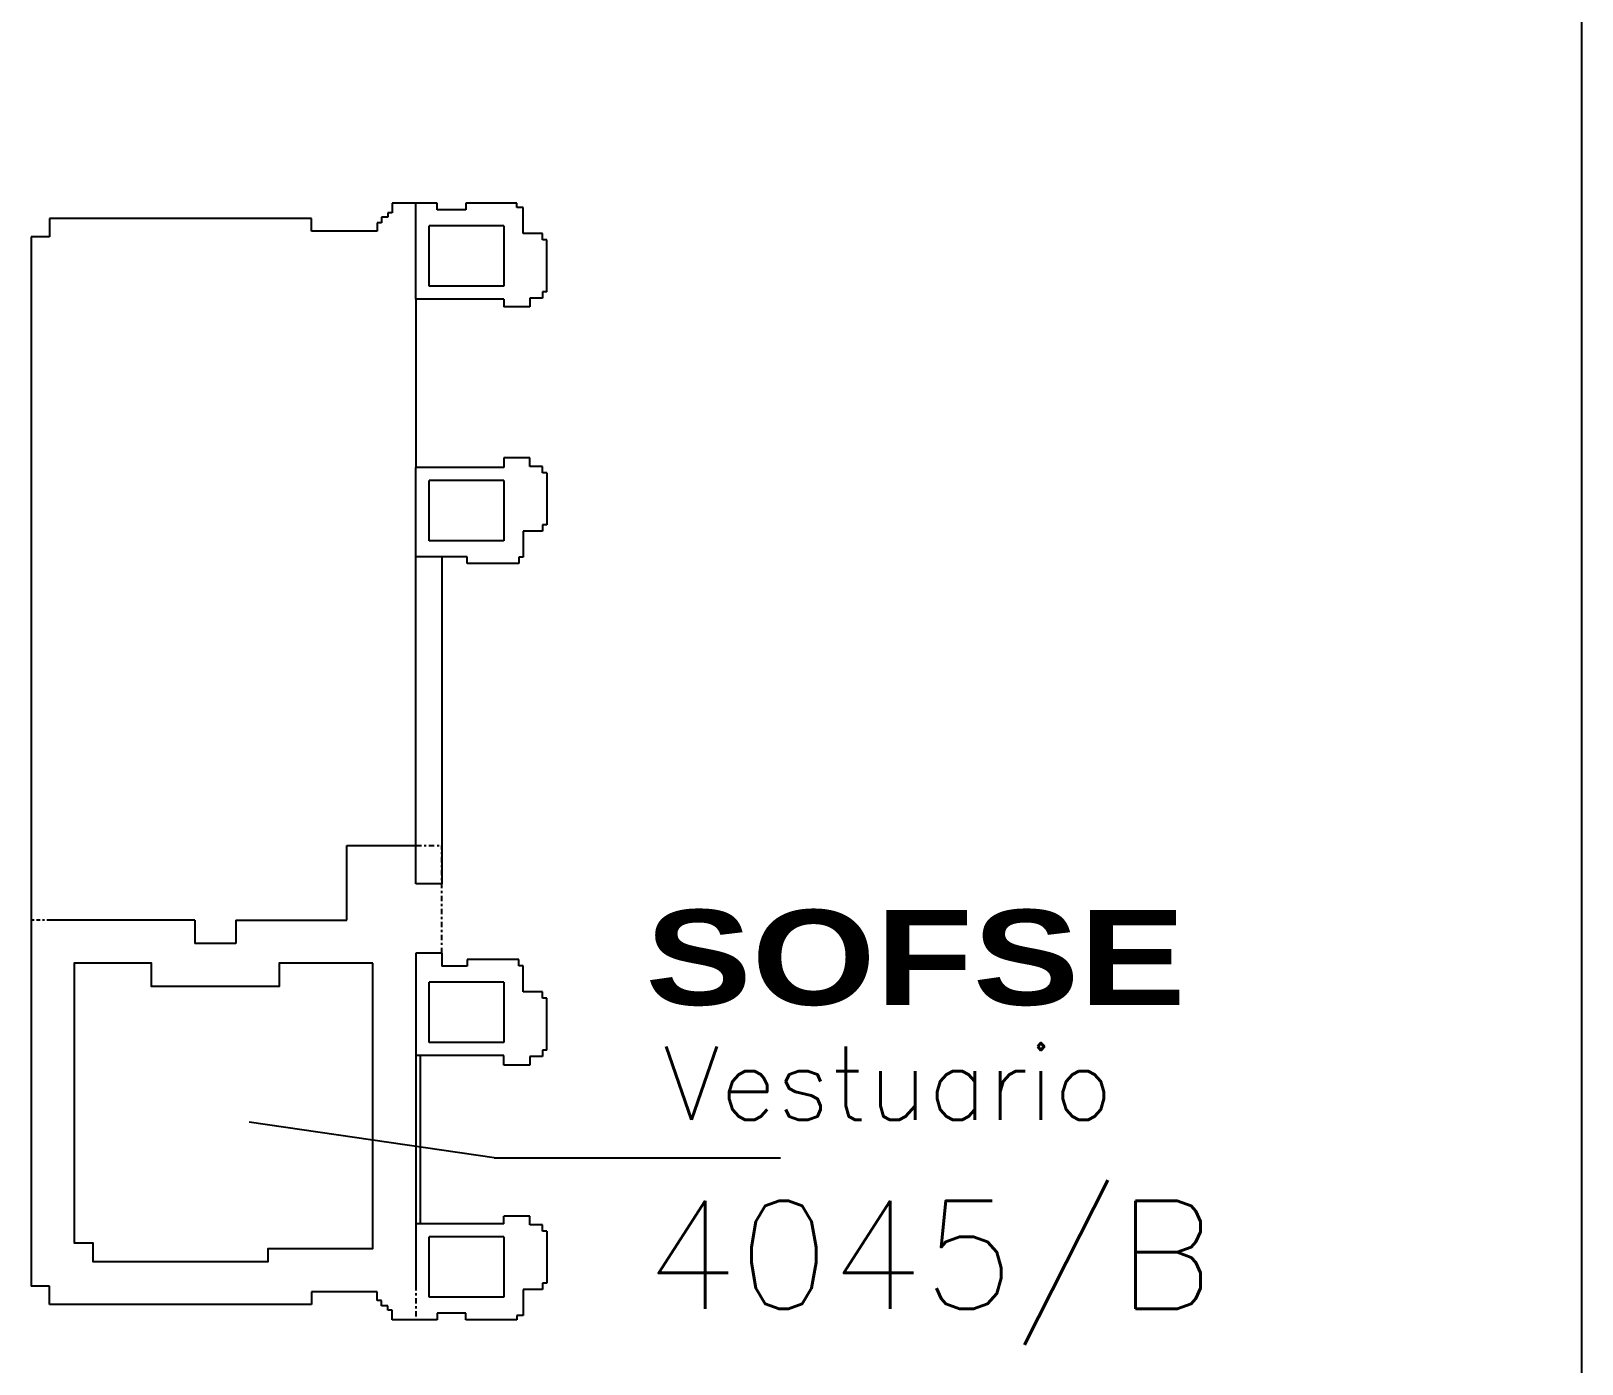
# Model space of a CAD drawing. Header units: metres. Extents: x -2640 to -492, y 2614 to 2999.
# Drawn here: x -2487 to -2415.2, y 2696.8 to 2758.5 of the extents above; entities that cross this region are included whole.
import ezdxf

# ---------------------------------------------------------------- set-up
doc = ezdxf.new("R2010")
doc.units = ezdxf.units.M
doc.header["$LTSCALE"] = 10
doc.header["$MEASUREMENT"] = 0
doc.linetypes.add('DASHDOT2', pattern=[0.5, 0.25, -0.125, 0, -0.125])
for name, color, linetype in [('ADIF', 150, 'CONTINUOUS'), ('EDIFICIOS', 4, 'CONTINUOUS'), ('LIMITE', 2, 'DASHDOT2'), ('TEXT-03', 3, 'CONTINUOUS'), ('TMR', 220, 'CONTINUOUS')]:
    doc.layers.add(name, color=color, linetype=linetype)
doc.styles.add('ROMANS', font='romans.shx')
doc.styles.add('SANSSERIFBOLD', font='sasb____.pfb', dxfattribs={"width": 0.8, "height": 8})

msp = doc.modelspace()

# ---------------------------------------------------------------- linework, layer by layer
at = {"layer": 'ADIF'}
msp.add_line((-2415.222, 2688.086), (-2415.222, 2922.581), dxfattribs=at)
at = {"layer": 'EDIFICIOS'}
for p, q in [((-2468.208, 2750.528), (-2470.29, 2750.528)), ((-2470.29, 2750.528), (-2470.29, 2750.088)), ((-2469.193, 2746.088), (-2469.193, 2750.528)), ((-2468.208, 2750.228), (-2468.208, 2750.528)), ((-2466.888, 2750.228), (-2468.208, 2750.228)), ((-2464.528, 2750.528), (-2466.888, 2750.528)), ((-2466.888, 2750.528), (-2466.888, 2750.228)), ((-2464.528, 2750.328), (-2464.528, 2750.528)), ((-2464.228, 2750.328), (-2464.528, 2750.328)), ((-2464.228, 2749.128), (-2464.228, 2750.328)), ((-2474.03, 2749.828), (-2486.15, 2749.828)), ((-2486.15, 2749.828), (-2486.15, 2748.968)), ((-2474.03, 2749.228), (-2474.03, 2749.828)), ((-2470.79, 2749.628), (-2470.99, 2749.628)), ((-2470.99, 2749.628), (-2470.99, 2749.228)), ((-2470.49, 2749.888), (-2470.79, 2749.888)), ((-2470.79, 2749.888), (-2470.79, 2749.628)), ((-2470.29, 2750.088), (-2470.49, 2750.088)), ((-2470.49, 2750.088), (-2470.49, 2749.888)), ((-2486.15, 2748.968), (-2487.01, 2748.968)), ((-2487.01, 2748.968), (-2487.01, 2700.408)), ((-2470.99, 2749.228), (-2474.03, 2749.228)), ((-2465.128, 2749.488), (-2468.588, 2749.488)), ((-2468.588, 2746.688), (-2468.588, 2749.488)), ((-2465.128, 2749.488), (-2465.128, 2746.688)), ((-2463.328, 2749.128), (-2464.228, 2749.128)), ((-2463.328, 2748.828), (-2463.328, 2749.128)), ((-2463.128, 2748.828), (-2463.328, 2748.828)), ((-2463.128, 2746.428), (-2463.128, 2748.828)), ((-2465.128, 2746.688), (-2468.588, 2746.688)), ((-2465.128, 2746.088), (-2469.193, 2746.088)), ((-2469.193, 2746.088), (-2469.193, 2738.296)), ((-2465.128, 2746.088), (-2465.128, 2745.728)), ((-2463.328, 2746.128), (-2463.928, 2746.128)), ((-2463.928, 2746.128), (-2463.928, 2745.728)), ((-2463.128, 2746.428), (-2463.328, 2746.428)), ((-2463.328, 2746.428), (-2463.328, 2746.128)), ((-2463.928, 2745.728), (-2465.128, 2745.728)), ((-2465.128, 2738.748), (-2465.128, 2738.296)), ((-2463.928, 2738.748), (-2465.128, 2738.748)), ((-2463.928, 2738.348), (-2463.928, 2738.748)), ((-2469.193, 2720.808), (-2469.193, 2738.296)), ((-2465.128, 2738.296), (-2469.193, 2738.296)), ((-2463.328, 2738.348), (-2463.928, 2738.348)), ((-2463.328, 2738.048), (-2463.328, 2738.348)), ((-2463.128, 2738.048), (-2463.328, 2738.048)), ((-2463.128, 2738.048), (-2463.128, 2735.648)), ((-2465.128, 2737.696), (-2468.588, 2737.696)), ((-2468.588, 2734.896), (-2468.588, 2737.696)), ((-2465.128, 2737.696), (-2465.128, 2734.896)), ((-2463.328, 2735.348), (-2464.228, 2735.348)), ((-2464.228, 2735.348), (-2464.228, 2734.148)), ((-2463.128, 2735.648), (-2463.328, 2735.648)), ((-2463.328, 2735.648), (-2463.328, 2735.348)), ((-2465.128, 2734.896), (-2468.588, 2734.896)), ((-2466.828, 2734.156), (-2469.193, 2734.156)), ((-2467.988, 2734.156), (-2467.988, 2719.02)), ((-2466.828, 2733.848), (-2466.828, 2734.156)), ((-2464.428, 2733.848), (-2466.828, 2733.848)), ((-2464.228, 2734.148), (-2464.428, 2734.148)), ((-2464.428, 2734.148), (-2464.428, 2733.848)), ((-2472.39, 2717.348), (-2472.39, 2720.808)), ((-2472.39, 2720.808), (-2469.193, 2720.808)), ((-2469.193, 2719.02), (-2469.193, 2720.808)), ((-2467.988, 2719.02), (-2469.193, 2719.02)), ((-2479.43, 2717.348), (-2486.11, 2717.348)), ((-2479.43, 2717.348), (-2479.43, 2716.268)), ((-2477.53, 2717.348), (-2477.53, 2716.268)), ((-2477.53, 2717.348), (-2472.39, 2717.348)), ((-2477.53, 2716.268), (-2479.43, 2716.268)), ((-2467.988, 2715.82), (-2469.193, 2715.82)), ((-2469.193, 2715.82), (-2469.193, 2700.448)), ((-2467.988, 2715.82), (-2467.988, 2715.22)), ((-2466.828, 2715.22), (-2467.988, 2715.22)), ((-2464.428, 2715.528), (-2466.828, 2715.528)), ((-2464.428, 2715.528), (-2466.828, 2715.528)), ((-2464.428, 2715.528), (-2466.828, 2715.528)), ((-2466.828, 2715.528), (-2466.828, 2715.22)), ((-2464.428, 2715.228), (-2464.428, 2715.528)), ((-2464.228, 2715.228), (-2464.428, 2715.228)), ((-2464.228, 2714.028), (-2464.228, 2715.228)), ((-2465.128, 2714.48), (-2468.588, 2714.48)), ((-2468.588, 2711.68), (-2468.588, 2714.48)), ((-2465.128, 2714.48), (-2465.128, 2711.68)), ((-2463.328, 2714.028), (-2464.228, 2714.028)), ((-2463.328, 2713.728), (-2463.328, 2714.028)), ((-2463.128, 2713.728), (-2463.328, 2713.728)), ((-2463.128, 2711.328), (-2463.128, 2713.728)), ((-2465.128, 2711.68), (-2468.588, 2711.68)), ((-2465.128, 2711.08), (-2469.193, 2711.08)), ((-2468.993, 2711.08), (-2468.993, 2703.288)), ((-2465.128, 2710.628), (-2465.128, 2711.08)), ((-2463.328, 2711.028), (-2463.928, 2711.028)), ((-2463.928, 2711.028), (-2463.928, 2710.628)), ((-2463.128, 2711.328), (-2463.328, 2711.328)), ((-2463.328, 2711.328), (-2463.328, 2711.028)), ((-2463.928, 2710.628), (-2465.128, 2710.628)), ((-2463.928, 2703.648), (-2465.128, 2703.648)), ((-2465.128, 2703.288), (-2465.128, 2703.648)), ((-2463.928, 2703.248), (-2463.928, 2703.648)), ((-2465.128, 2703.288), (-2469.193, 2703.288)), ((-2463.328, 2703.248), (-2463.928, 2703.248)), ((-2463.328, 2702.948), (-2463.328, 2703.248)), ((-2463.128, 2702.948), (-2463.328, 2702.948)), ((-2463.128, 2702.948), (-2463.128, 2700.548)), ((-2465.128, 2702.688), (-2468.588, 2702.688)), ((-2468.588, 2699.888), (-2468.588, 2702.688)), ((-2465.128, 2702.688), (-2465.128, 2699.888)), ((-2486.15, 2700.408), (-2487.01, 2700.408)), ((-2486.15, 2699.548), (-2486.15, 2700.408)), ((-2470.99, 2700.148), (-2474.03, 2700.148)), ((-2474.03, 2700.148), (-2474.03, 2699.548)), ((-2470.99, 2699.748), (-2470.99, 2700.148)), ((-2463.328, 2700.248), (-2464.228, 2700.248)), ((-2464.228, 2700.248), (-2464.228, 2699.048)), ((-2463.128, 2700.548), (-2463.328, 2700.548)), ((-2463.328, 2700.548), (-2463.328, 2700.248)), ((-2474.03, 2699.548), (-2486.15, 2699.548)), ((-2470.79, 2699.748), (-2470.99, 2699.748)), ((-2470.79, 2699.488), (-2470.79, 2699.748)), ((-2470.49, 2699.488), (-2470.79, 2699.488)), ((-2470.49, 2699.288), (-2470.49, 2699.488)), ((-2470.29, 2699.288), (-2470.49, 2699.288)), ((-2470.29, 2698.848), (-2470.29, 2699.288)), ((-2465.128, 2699.888), (-2468.588, 2699.888)), ((-2468.208, 2698.848), (-2470.29, 2698.848)), ((-2466.888, 2699.148), (-2468.208, 2699.148)), ((-2468.208, 2699.148), (-2468.208, 2698.848)), ((-2466.888, 2698.848), (-2466.888, 2699.148)), ((-2464.528, 2698.848), (-2466.888, 2698.848)), ((-2464.228, 2699.048), (-2464.528, 2699.048)), ((-2464.528, 2699.048), (-2464.528, 2698.848))]:
    msp.add_line(p, q, dxfattribs=at)
at = {"layer": 'EDIFICIOS', "color": 6}
msp.add_line((-2463.128, 2747.628), (-2463.128, 2747.628), dxfattribs=at)
at = {"layer": 'LIMITE', "ltscale": 0.1}
for p, q in [((-2469.193, 2720.808), (-2467.988, 2720.808)), ((-2467.988, 2715.82), (-2467.988, 2720.808)), ((-2469.193, 2700.448), (-2469.193, 2698.848))]:
    msp.add_line(p, q, dxfattribs=at)
at = {"layer": 'LIMITE', "ltscale": 0.07}
msp.add_line((-2486.11, 2717.348), (-2487.01, 2717.348), dxfattribs=at)
at = {"layer": 'TEXT-03', "color": 2}
for q in [(-2476.914, 2707.993), (-2452.325, 2706.348)]:
    msp.add_line((-2465.577, 2706.348), q, dxfattribs=at)
at = {"layer": 'TMR'}
msp.add_lwpolyline([(-2471.193, 2715.348), (-2475.53, 2715.348), (-2475.53, 2714.268), (-2481.43, 2714.268), (-2481.43, 2715.348), (-2485.01, 2715.348), (-2485.01, 2702.408), (-2484.15, 2702.408), (-2484.15, 2701.548), (-2476.03, 2701.548), (-2476.03, 2702.148), (-2471.193, 2702.148)], close=True, dxfattribs=at)

# ---------------------------------------------------------------- texts
at = {"layer": 'TEXT-03', "color": 2, "style": 'ROMANS'}
msp.add_text('Vestuario', height=3.4, dxfattribs=at).set_placement((-2457.751, 2708.096))
at = {"layer": 'TEXT-03', "color": 4, "style": 'ROMANS'}
msp.add_text('4045/B', height=5, dxfattribs=at).set_placement((-2458.598, 2699.353))
at = {"layer": 'TMR', "style": 'SANSSERIFBOLD', "width": 1.2}
msp.add_text('SOFSE', height=4.4, dxfattribs=at).set_placement((-2458.572, 2713.422))

doc.saveas('drawing.dxf')
